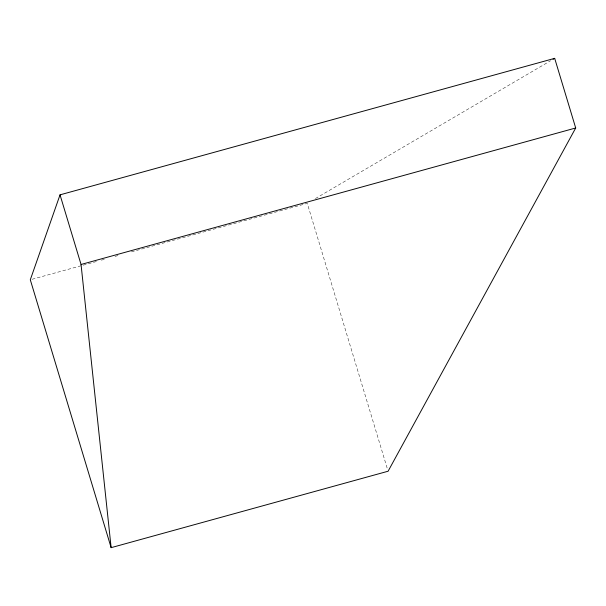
<?xml version="1.0" encoding="UTF-8"?>
<svg xmlns="http://www.w3.org/2000/svg" width="606" height="606" viewBox="0 0 606 606"><rect width="100%" height="100%" fill="white"/><g stroke="black" fill="none" stroke-linecap="round" stroke-linejoin="round"><path stroke-width="0.45" stroke-dasharray="3.03 2.27" d="M315.423 198.563L550.604 60.736M32.126 279.275L96.808 261.421M101.361 260.163L105.005 259.163M115.026 256.399L118.67 255.391M131.426 251.869L307.257 203.351L387.552 469.415"/><path stroke-width="0.91" d="M60.032 194.844L30.3 279.775L111.133 547.657L388.098 471.226L575.7 127.987L554.687 58.343L60.032 194.844L81.052 264.481L111.133 547.657M553.051 59.305L554.687 58.343M81.052 264.481L575.7 127.987"/></g></svg>
